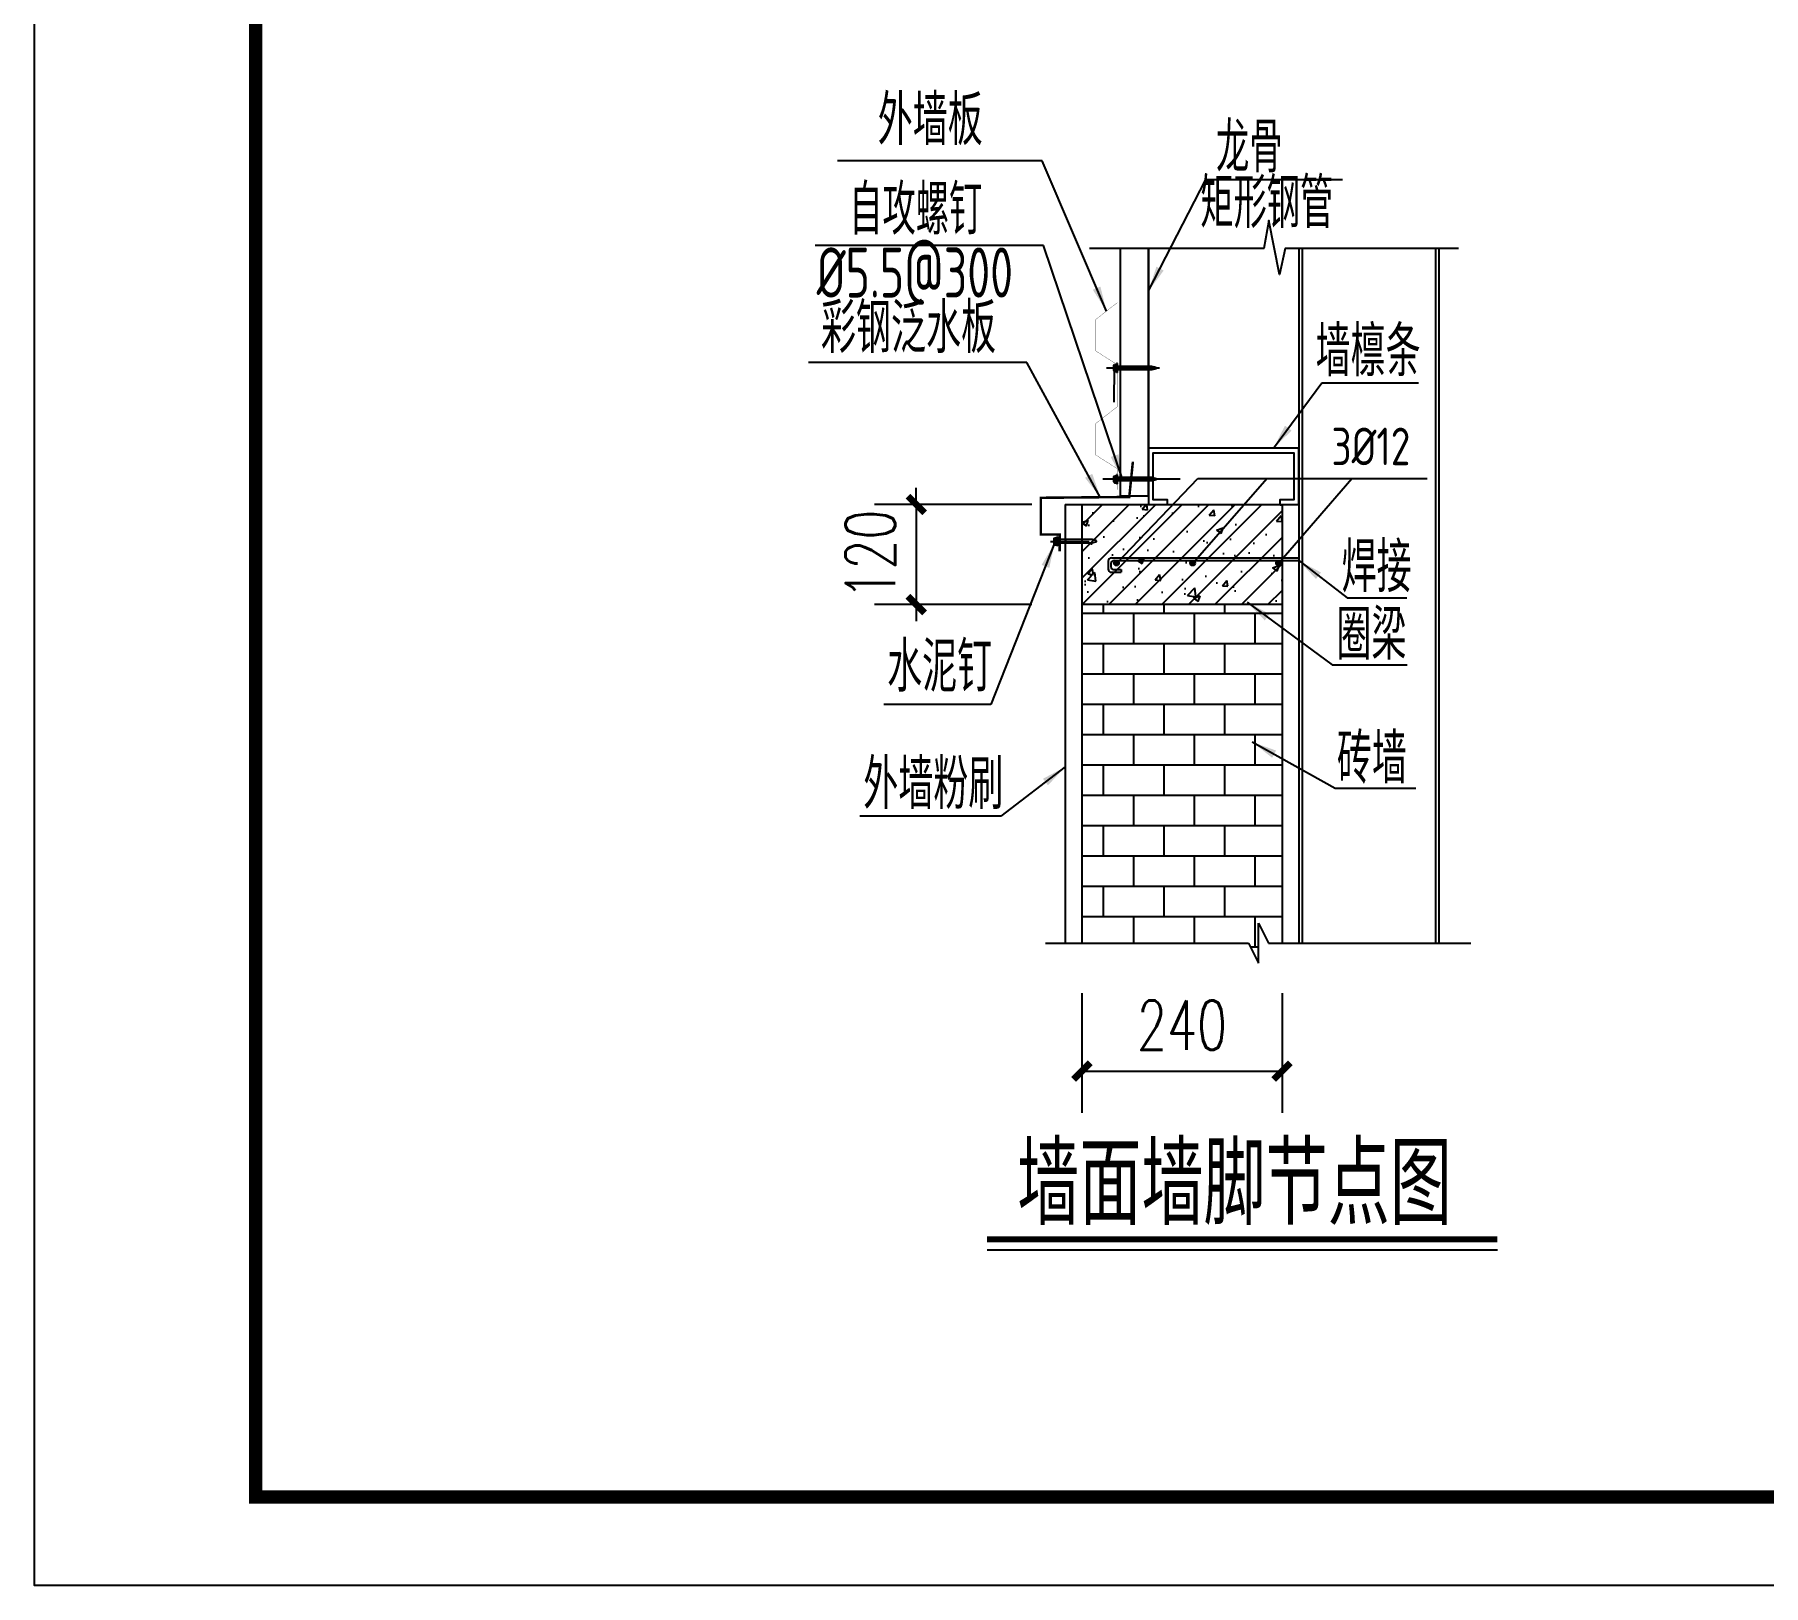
# Model space of a CAD drawing. Extents: x 177291 to 1288761, y 177638 to 322898.
# Drawn here: x 688720 to 709458, y 251928 to 270525 of the extents above; entities that cross this region are included whole.
import ezdxf

# ---------------------------------------------------------------- set-up
doc = ezdxf.new("R2010")
doc.units = 0
doc.header["$LTSCALE"] = 1000
for name, color, linetype in [('8', 3, 'Continuous'), ('ADIM', 3, 'Continuous'), ('AXIS', 3, 'Continuous'), ('BOLT', 251, 'Continuous'), ('LT', 27, 'Continuous'), ('PUB_DIM', 3, 'Continuous'), ('PUB_TEXT', 7, 'Continuous'), ('PUB_TITLE', 4, 'Continuous'), ('TEXT', 7, 'Continuous')]:
    doc.layers.add(name, color=color, linetype=linetype)
doc.styles.add('_TCH_DIM_T3', font='SIMPLEX', dxfattribs={"width": 0.7058823529411765, "bigfont": 'GBCBIG'})
doc.styles.add('C', font='tssdeng.shx', dxfattribs={"height": 3, "bigfont": 'tssdchn.shx'})
doc.styles.add('TSSD_Norm', font='tssdeng.shx', dxfattribs={"bigfont": 'hztxt.shx'})
doc.styles.add('标准字体', font='tssdeng.shx', dxfattribs={"width": 0.699999988079071, "bigfont": 'tssdchn.shx'})
doc.dimstyles.new('TCH-200-1', dxfattribs={"dimtxt": 595, "dimasz": 200, "dimexe": 500, "dimexo": 600, "dimgap": 252.5, "dimtad": 1, "dimdec": 0, "dimzin": 0, "dimdsep": 46, "dimtxsty": '_TCH_DIM_T3', "dimblk": 'ARCHTICK', "dimcen": 0.09, "dimclrd": 3, "dimclre": 3, "dimclrt": 7, "dimazin": 2, "dimtfac": 1, "dimtdec": 0, "dimtix": 1, "dimtmove": 2, "dimatfit": 3, "dimfxl": 1, "dimtolj": 1, "dimtzin": 0, "dimarcsym": 0})

# ---------------------------------------------------------------- blocks, each defined once
blk = doc.blocks.new('*X333')
at = {"color": 0}
for p, q in [((903710.7277338257, -307545.5107692006), (903713.6566963881, -307542.5818066381)), ((903710.7277338257, -307554.3496039655), (903716.7277338251, -307548.3496039656)), ((903710.7277338257, -307563.1884387302), (903716.7277338251, -307557.1884387303)), ((903710.7277338257, -307572.027273495), (903716.7277338251, -307566.0272734951)), ((903710.7277338257, -307580.86610826), (903716.7277338251, -307574.8661082601)), ((903710.7277338257, -307589.7049430246), (903716.7277338251, -307583.7049430248)), ((903710.7277338257, -307598.5437777894), (903716.7277338251, -307592.5437777897)), ((903712.1576760613, -307605.9526703186), (903716.1480958904, -307601.9622504896))]:
    blk.add_line(p, q, dxfattribs=at)
blk = doc.blocks.new('AUDIT_I_040821143925-1')
at = {"linetype": 'Continuous', "ltscale": 20, "xscale": -0.899999999919668, "yscale": 0.8999999999068677, "zscale": 0.9, "rotation": 269.9996944201824}
blk.add_blockref('*X333', (276843.1891526007, -813343.8314879496), dxfattribs=at)
blk = doc.blocks.new('GD')
at = {"linetype": 'Continuous', "ltscale": 20}
for p, q in [((-9.2568807304e-06, -1.275844677351415), (9.2568807304e-06, 1.275844677351415)), ((9.2568807304e-06, 1.275844677351415), (14.98674970702268, 3.623233244754374)), ((14.98674970865249, 3.623233245452866), (137.5182145757135, 3.622752863680943)), ((108.0818638987839, -3.623715730383992), (108.0819164765999, 3.622868268750607)), ((137.5181181821972, -9.662651134189217), (137.5182583904825, 9.661572864977643)), ((137.5182583909482, 9.661572864511982), (140.8043426803779, 9.661559982690962)), ((140.8042024730239, -9.662664017640054), (140.8043426803779, 9.661559982690962)), ((148.5488689318299, 3.372543996432796), (140.8042970513925, 3.372574358945712)), ((148.5488990612793, 7.525293340208008), (140.8043271810747, 7.525323702255262)), ((149.9991382099688, -5.450089114718139), (149.9992172881029, 5.448912982130422)), ((-9.2568807304e-06, -1.275844677351415), (14.98669712943956, -3.623350754380226)), ((14.98669712943956, -3.623350754380226), (137.5181619976647, -3.623831135453656)), ((137.5181181821972, -9.662651134189217), (140.8042024730239, -9.662664017640054)), ((148.5487898527644, -7.526458099717273), (140.8042179720942, -7.526427737204357)), ((148.5488199840765, -3.373708755942061), (140.8042481029406, -3.373678393894806))]:
    blk.add_line(p, q, dxfattribs=at)
at = {"linetype": 'Continuous', "ltscale": 20, "extrusion": (0, 0, -1)}
blk.add_ellipse((148.5488444573711, -0.0005823806859553), major_axis=(3.00251122724e-05, 3.373126376679664), ratio=0.4299670776630283, start_param=-1.6739759348e-05, end_param=3.141601738841377, dxfattribs=at)
at = {"linetype": 'Continuous', "ltscale": 20}
blk.add_ellipse((148.548883996671, 5.44891866785474), major_axis=(2.16617863557e-05, 2.076374671591043), ratio=0.6984930564747971, start_param=3.141597201794795, end_param=6.283189855384588, dxfattribs=at)
at = {"linetype": 'Continuous', "ltscale": 20, "extrusion": (0, 0, -0.9999999999999998)}
blk.add_ellipse((148.5488049185369, -5.45008342876099), major_axis=(2.166293974520001e-05, 2.076374671591038), ratio=0.6984930564747931, start_param=-4.5487848268e-06, end_param=3.141588104804967, dxfattribs=at)
at = {"layer": 'PUB_TEXT', "xscale": 1.825602383585646, "yscale": 1.341960000107064, "zscale": 1.34196}
blk.add_blockref('AUDIT_I_040821143925-1', (0, 0), dxfattribs=at)
blk = doc.blocks.new('_ArchTick')
at = {"color": 0, "linetype": 'ByBlock', "const_width": 0.4}
blk.add_lwpolyline([(-0.5, -0.5), (0.5, 0.5)], dxfattribs=at)
blk = doc.blocks.new('*D501')
at = {"layer": 'AXIS', "color": 3, "lineweight": -2, "transparency": 16777216}
for p, q in [((701284.0712207827, 259029.0310676512), (701284.0712207827, 257596.210774318)), ((703683.4712207831, 259029.0310676512), (703683.4712207831, 257596.210774318)), ((701284.0712207827, 258096.210774318), (703683.4712207831, 258096.210774318))]:
    blk.add_line(p, q, dxfattribs=at)
at = {"layer": 'Defpoints', "color": 0, "transparency": 16777216}
for p in [(701284.0712207827, 259629.0310676512), (703683.4712207831, 259629.0310676512), (703683.4712207831, 258096.210774318)]:
    blk.add_point(p, dxfattribs=at)
at = {"layer": 'AXIS', "color": 3, "lineweight": -2, "transparency": 16777216, "xscale": 200, "yscale": 200, "zscale": 200, "rotation": 180}
blk.add_blockref('_ArchTick', (701284.0712207827, 258096.210774318), dxfattribs=at)
at = {"layer": 'AXIS', "color": 3, "lineweight": -2, "transparency": 16777216, "xscale": 200, "yscale": 200, "zscale": 200}
blk.add_blockref('_ArchTick', (703683.4712207831, 258096.210774318), dxfattribs=at)
at = {"layer": 'AXIS', "color": 7, "transparency": 16777216, "insert": (702483.7712207829, 258646.210774318), "char_height": 595, "attachment_point": 5, "style": '_TCH_DIM_T3'}
blk.add_mtext('\\A1;240', dxfattribs=at)
blk = doc.blocks.new('*D404')
at = {"layer": 'AXIS', "color": 3, "lineweight": -2, "transparency": 16777216}
for p, q in [((699296.4242398475, 264889.8113124897), (699296.4242398475, 265089.8113124897)), ((700684.080585519, 264889.8113124897), (698796.4242398475, 264889.8113124897)), ((699296.4242398475, 264889.8113124897), (699296.4242398475, 263690.1113124897)), ((700684.080585519, 263690.1113124897), (698796.4242398475, 263690.1113124897)), ((699296.4242398475, 263690.1113124897), (699296.4242398475, 263490.1113124897))]:
    blk.add_line(p, q, dxfattribs=at)
at = {"layer": 'Defpoints', "color": 0, "transparency": 16777216}
for p in [(701284.080585519, 264889.8113124897), (699296.4242398475, 263690.1113124897), (701284.080585519, 263690.1113124897)]:
    blk.add_point(p, dxfattribs=at)
at = {"layer": 'AXIS', "color": 3, "lineweight": -2, "transparency": 16777216, "xscale": 200, "yscale": 200, "zscale": 200}
for p, rotation in [((699296.4242398475, 264889.8113124897), 270), ((699296.4242398475, 263690.1113124897), 90)]:
    blk.add_blockref('_ArchTick', p, dxfattribs=dict(at, rotation=rotation))
at = {"layer": 'AXIS', "color": 7, "transparency": 16777216, "insert": (698746.4242398473, 264289.9613124898), "char_height": 595, "attachment_point": 5, "rotation": 90, "style": '_TCH_DIM_T3'}
blk.add_mtext('\\A1;120', dxfattribs=at)
blk = doc.blocks.new('*U352')
at = {"layer": '8', "color": 7, "linetype": 'Continuous'}
for points in [[(394895.169873473, -455902.6583254575, -43640.62500000089), (394896.4895554001, -455916.0572809206, -43640.62500000089), (394896.4895554001, -455889.2593699944, -43640.62500000089)], [(394896.4895554001, -455889.2593699944, -43640.62500000089), (394900.3978865449, -455928.9413220395, -43640.62500000089), (394900.3978865449, -455876.3753288755, -43640.62500000089)], [(394896.4895554001, -455916.0572809206, -43640.62500000089), (394896.4895554001, -455889.2593699944, -43640.62500000089), (394900.3978865449, -455928.9413220395, -43640.62500000089)], [(394900.3978865449, -455876.3753288755, -43640.62500000089), (394906.7446719335, -455940.8153223394, -43640.62500000089), (394906.7446719335, -455864.5013285756, -43640.62500000089)], [(394900.3978865449, -455928.9413220395, -43640.62500000089), (394900.3978865449, -455876.3753288755, -43640.62500000089), (394906.7446719335, -455940.8153223394, -43640.62500000089)], [(394906.7446719335, -455864.5013285756, -43640.62500000089), (394915.2860081627, -455951.2229706478, -43640.62500000089), (394915.2860081627, -455854.0936802672, -43640.62500000089)], [(394906.7446719335, -455940.8153223394, -43640.62500000089), (394906.7446719335, -455864.5013285756, -43640.62500000089), (394915.2860081627, -455951.2229706478, -43640.62500000089)], [(394915.2860081627, -455854.0936802672, -43640.62500000089), (394925.6936564711, -455959.7643068769, -43640.62500000089), (394925.6936564711, -455845.552344038, -43640.62500000089)], [(394915.2860081627, -455951.2229706478, -43640.62500000089), (394915.2860081627, -455854.0936802672, -43640.62500000089), (394925.6936564711, -455959.7643068769, -43640.62500000089)], [(394925.6936564711, -455845.552344038, -43640.62500000089), (394937.567656771, -455966.1110922655, -43640.62500000089), (394937.567656771, -455839.2055586494, -43640.62500000089)], [(394925.6936564711, -455959.7643068769, -43640.62500000089), (394925.6936564711, -455845.552344038, -43640.62500000089), (394937.567656771, -455966.1110922655, -43640.62500000089)], [(394937.567656771, -455839.2055586494, -43640.62500000089), (394950.4516978899, -455970.0194234104, -43640.62500000089), (394950.4516978899, -455835.2972275046, -43640.62500000089)], [(394937.567656771, -455966.1110922655, -43640.62500000089), (394937.567656771, -455839.2055586494, -43640.62500000089), (394950.4516978899, -455970.0194234104, -43640.62500000089)], [(394950.4516978899, -455835.2972275046, -43640.62500000089), (394963.850653353, -455971.3391053375, -43640.62500000089), (394963.850653353, -455833.9775455775, -43640.62500000089)], [(394950.4516978899, -455970.0194234104, -43640.62500000089), (394950.4516978899, -455835.2972275046, -43640.62500000089), (394963.850653353, -455971.3391053375, -43640.62500000089)]]:
    blk.add_solid(points, dxfattribs=at)
at = {"layer": '8', "color": 7, "linetype": 'Continuous', "extrusion": (0, 0, -1)}
for points in [[(-394963.850653353, -455971.3391053375, 43640.62500000089), (-394963.850653353, -455833.9775455775, 43640.62500000089), (-394977.2496088161, -455970.0194234104, 43640.62500000089)], [(-394963.850653353, -455833.9775455775, 43640.62500000089), (-394977.2496088161, -455970.0194234104, 43640.62500000089), (-394977.2496088161, -455835.2972275046, 43640.62500000089)], [(-394977.2496088161, -455970.0194234104, 43640.62500000089), (-394977.2496088161, -455835.2972275046, 43640.62500000089), (-394990.133649935, -455966.1110922655, 43640.62500000089)], [(-394977.2496088161, -455835.2972275046, 43640.62500000089), (-394990.133649935, -455966.1110922655, 43640.62500000089), (-394990.133649935, -455839.2055586494, 43640.62500000089)], [(-394990.133649935, -455966.1110922655, 43640.62500000089), (-394990.133649935, -455839.2055586494, 43640.62500000089), (-395002.0076502349, -455959.7643068769, 43640.62500000089)], [(-394990.133649935, -455839.2055586494, 43640.62500000089), (-395002.0076502349, -455959.7643068769, 43640.62500000089), (-395002.0076502349, -455845.552344038, 43640.62500000089)], [(-395002.0076502349, -455959.7643068769, 43640.62500000089), (-395002.0076502349, -455845.552344038, 43640.62500000089), (-395012.4152985433, -455951.2229706478, 43640.62500000089)], [(-395002.0076502349, -455845.552344038, 43640.62500000089), (-395012.4152985433, -455951.2229706478, 43640.62500000089), (-395012.4152985433, -455854.0936802672, 43640.62500000089)], [(-395012.4152985433, -455951.2229706478, 43640.62500000089), (-395012.4152985433, -455854.0936802672, 43640.62500000089), (-395020.9566347724, -455940.8153223394, 43640.62500000089)], [(-395012.4152985433, -455854.0936802672, 43640.62500000089), (-395020.9566347724, -455940.8153223394, 43640.62500000089), (-395020.9566347724, -455864.5013285756, 43640.62500000089)], [(-395020.9566347724, -455940.8153223394, 43640.62500000089), (-395020.9566347724, -455864.5013285756, 43640.62500000089), (-395027.303420161, -455928.9413220395, 43640.62500000089)], [(-395020.9566347724, -455864.5013285756, 43640.62500000089), (-395027.303420161, -455928.9413220395, 43640.62500000089), (-395027.303420161, -455876.3753288755, 43640.62500000089)], [(-395027.303420161, -455928.9413220395, 43640.62500000089), (-395027.303420161, -455876.3753288755, 43640.62500000089), (-395031.2117513058, -455916.0572809206, 43640.62500000089)], [(-395027.303420161, -455876.3753288755, 43640.62500000089), (-395031.2117513058, -455916.0572809206, 43640.62500000089), (-395031.2117513058, -455889.2593699944, 43640.62500000089)], [(-395031.2117513058, -455916.0572809206, 43640.62500000089), (-395031.2117513058, -455889.2593699944, 43640.62500000089), (-395032.5314332329, -455902.6583254575, 43640.62500000089)]]:
    blk.add_solid(points, dxfattribs=at)
blk = doc.blocks.new('*U353')
at = {"layer": '8', "color": 7, "linetype": 'Continuous'}
for points in [[(392945.4985876026, -455902.6483785608, -43640.62500000089), (392946.8182695297, -455916.0473340236, -43640.62500000089), (392946.8182695297, -455889.249423098, -43640.62500000089)], [(392946.8182695297, -455889.249423098, -43640.62500000089), (392950.7266006744, -455928.9313751422, -43640.62500000089), (392950.7266006744, -455876.3653819794, -43640.62500000089)], [(392946.8182695297, -455916.0473340236, -43640.62500000089), (392946.8182695297, -455889.249423098, -43640.62500000089), (392950.7266006744, -455928.9313751422, -43640.62500000089)], [(392950.7266006744, -455876.3653819794, -43640.62500000089), (392957.0733860629, -455940.8053754419, -43640.62500000089), (392957.0733860629, -455864.4913816797, -43640.62500000089)], [(392950.7266006744, -455928.9313751422, -43640.62500000089), (392950.7266006744, -455876.3653819794, -43640.62500000089), (392957.0733860629, -455940.8053754419, -43640.62500000089)], [(392957.0733860629, -455864.4913816797, -43640.62500000089), (392965.6147222919, -455951.21302375, -43640.62500000089), (392965.6147222919, -455854.0837333716, -43640.62500000089)], [(392957.0733860629, -455940.8053754419, -43640.62500000089), (392957.0733860629, -455864.4913816797, -43640.62500000089), (392965.6147222919, -455951.21302375, -43640.62500000089)], [(392965.6147222919, -455854.0837333716, -43640.62500000089), (392976.0223706, -455959.7543599789, -43640.62500000089), (392976.0223706, -455845.5423971426, -43640.62500000089)], [(392965.6147222919, -455951.21302375, -43640.62500000089), (392965.6147222919, -455854.0837333716, -43640.62500000089), (392976.0223706, -455959.7543599789, -43640.62500000089)], [(392976.0223706, -455845.5423971426, -43640.62500000089), (392987.8963708997, -455966.1011453674, -43640.62500000089), (392987.8963708997, -455839.1956117541, -43640.62500000089)], [(392976.0223706, -455959.7543599789, -43640.62500000089), (392976.0223706, -455845.5423971426, -43640.62500000089), (392987.8963708997, -455966.1011453674, -43640.62500000089)], [(392987.8963708997, -455839.1956117541, -43640.62500000089), (393000.7804120183, -455970.0094765122, -43640.62500000089), (393000.7804120183, -455835.2872806094, -43640.62500000089)], [(392987.8963708997, -455966.1011453674, -43640.62500000089), (392987.8963708997, -455839.1956117541, -43640.62500000089), (393000.7804120183, -455970.0094765122, -43640.62500000089)], [(393000.7804120183, -455835.2872806094, -43640.62500000089), (393014.1793674811, -455971.3291584392, -43640.62500000089), (393014.1793674811, -455833.9675986823, -43640.62500000089)], [(393000.7804120183, -455970.0094765122, -43640.62500000089), (393000.7804120183, -455835.2872806094, -43640.62500000089), (393014.1793674811, -455971.3291584392, -43640.62500000089)]]:
    blk.add_solid(points, dxfattribs=at)
at = {"layer": '8', "color": 7, "linetype": 'Continuous', "extrusion": (0, 0, -1)}
for points in [[(-393014.1793674811, -455971.3291584392, 43640.62500000089), (-393014.1793674811, -455833.9675986823, 43640.62500000089), (-393027.5783229439, -455970.0094765122, 43640.62500000089)], [(-393014.1793674811, -455833.9675986823, 43640.62500000089), (-393027.5783229439, -455970.0094765122, 43640.62500000089), (-393027.5783229439, -455835.2872806094, 43640.62500000089)], [(-393027.5783229439, -455970.0094765122, 43640.62500000089), (-393027.5783229439, -455835.2872806094, 43640.62500000089), (-393040.4623640625, -455966.1011453674, 43640.62500000089)], [(-393027.5783229439, -455835.2872806094, 43640.62500000089), (-393040.4623640625, -455966.1011453674, 43640.62500000089), (-393040.4623640625, -455839.1956117541, 43640.62500000089)], [(-393040.4623640625, -455966.1011453674, 43640.62500000089), (-393040.4623640625, -455839.1956117541, 43640.62500000089), (-393052.3363643622, -455959.7543599789, 43640.62500000089)], [(-393040.4623640625, -455839.1956117541, 43640.62500000089), (-393052.3363643622, -455959.7543599789, 43640.62500000089), (-393052.3363643622, -455845.5423971426, 43640.62500000089)], [(-393052.3363643622, -455959.7543599789, 43640.62500000089), (-393052.3363643622, -455845.5423971426, 43640.62500000089), (-393062.7440126703, -455951.21302375, 43640.62500000089)], [(-393052.3363643622, -455845.5423971426, 43640.62500000089), (-393062.7440126703, -455951.21302375, 43640.62500000089), (-393062.7440126703, -455854.0837333716, 43640.62500000089)], [(-393062.7440126703, -455951.21302375, 43640.62500000089), (-393062.7440126703, -455854.0837333716, 43640.62500000089), (-393071.2853488993, -455940.8053754419, 43640.62500000089)], [(-393062.7440126703, -455854.0837333716, 43640.62500000089), (-393071.2853488993, -455940.8053754419, 43640.62500000089), (-393071.2853488993, -455864.4913816797, 43640.62500000089)], [(-393071.2853488993, -455940.8053754419, 43640.62500000089), (-393071.2853488993, -455864.4913816797, 43640.62500000089), (-393077.6321342877, -455928.9313751422, 43640.62500000089)], [(-393071.2853488993, -455864.4913816797, 43640.62500000089), (-393077.6321342877, -455928.9313751422, 43640.62500000089), (-393077.6321342877, -455876.3653819794, 43640.62500000089)], [(-393077.6321342877, -455928.9313751422, 43640.62500000089), (-393077.6321342877, -455876.3653819794, 43640.62500000089), (-393081.5404654325, -455916.0473340236, 43640.62500000089)], [(-393077.6321342877, -455876.3653819794, 43640.62500000089), (-393081.5404654325, -455916.0473340236, 43640.62500000089), (-393081.5404654325, -455889.249423098, 43640.62500000089)], [(-393081.5404654325, -455916.0473340236, 43640.62500000089), (-393081.5404654325, -455889.249423098, 43640.62500000089), (-393082.8601473595, -455902.6483785608, 43640.62500000089)]]:
    blk.add_solid(points, dxfattribs=at)
blk = doc.blocks.new('*U354')
at = {"layer": '8', "color": 7, "linetype": 'Continuous'}
for points in [[(397346.735787996, -455902.6583254575, -43640.62500000089), (397348.055469923, -455916.0572809202, -43640.62500000089), (397348.055469923, -455889.2593699947, -43640.62500000089)], [(397348.055469923, -455889.2593699947, -43640.62500000089), (397351.9638010678, -455928.9413220387, -43640.62500000089), (397351.9638010678, -455876.3753288763, -43640.62500000089)], [(397348.055469923, -455916.0572809202, -43640.62500000089), (397348.055469923, -455889.2593699947, -43640.62500000089), (397351.9638010678, -455928.9413220387, -43640.62500000089)], [(397351.9638010678, -455876.3753288763, -43640.62500000089), (397358.3105864562, -455940.8153223383, -43640.62500000089), (397358.3105864562, -455864.5013285766, -43640.62500000089)], [(397351.9638010678, -455928.9413220387, -43640.62500000089), (397351.9638010678, -455876.3753288763, -43640.62500000089), (397358.3105864562, -455940.8153223383, -43640.62500000089)], [(397358.3105864562, -455864.5013285766, -43640.62500000089), (397366.851922685, -455951.2229706465, -43640.62500000089), (397366.851922685, -455854.0936802685, -43640.62500000089)], [(397358.3105864562, -455940.8153223383, -43640.62500000089), (397358.3105864562, -455864.5013285766, -43640.62500000089), (397366.851922685, -455951.2229706465, -43640.62500000089)], [(397366.851922685, -455854.0936802685, -43640.62500000089), (397377.2595709932, -455959.7643068753, -43640.62500000089), (397377.2595709932, -455845.5523440397, -43640.62500000089)], [(397366.851922685, -455951.2229706465, -43640.62500000089), (397366.851922685, -455854.0936802685, -43640.62500000089), (397377.2595709932, -455959.7643068753, -43640.62500000089)], [(397377.2595709932, -455845.5523440397, -43640.62500000089), (397389.1335712928, -455966.1110922637, -43640.62500000089), (397389.1335712928, -455839.2055586512, -43640.62500000089)], [(397377.2595709932, -455959.7643068753, -43640.62500000089), (397377.2595709932, -455845.5523440397, -43640.62500000089), (397389.1335712928, -455966.1110922637, -43640.62500000089)], [(397389.1335712928, -455839.2055586512, -43640.62500000089), (397402.0176124113, -455970.0194234085, -43640.62500000089), (397402.0176124113, -455835.2972275065, -43640.62500000089)], [(397389.1335712928, -455966.1110922637, -43640.62500000089), (397389.1335712928, -455839.2055586512, -43640.62500000089), (397402.0176124113, -455970.0194234085, -43640.62500000089)], [(397402.0176124113, -455835.2972275065, -43640.62500000089), (397415.416567874, -455971.3391053355, -43640.62500000089), (397415.416567874, -455833.9775455794, -43640.62500000089)], [(397402.0176124113, -455970.0194234085, -43640.62500000089), (397402.0176124113, -455835.2972275065, -43640.62500000089), (397415.416567874, -455971.3391053355, -43640.62500000089)]]:
    blk.add_solid(points, dxfattribs=at)
at = {"layer": '8', "color": 7, "linetype": 'Continuous', "extrusion": (0, 0, -1)}
for points in [[(-397415.416567874, -455971.3391053355, 43640.62500000089), (-397415.416567874, -455833.9775455794, 43640.62500000089), (-397428.8155233368, -455970.0194234085, 43640.62500000089)], [(-397415.416567874, -455833.9775455794, 43640.62500000089), (-397428.8155233368, -455970.0194234085, 43640.62500000089), (-397428.8155233368, -455835.2972275065, 43640.62500000089)], [(-397428.8155233368, -455970.0194234085, 43640.62500000089), (-397428.8155233368, -455835.2972275065, 43640.62500000089), (-397441.6995644553, -455966.1110922637, 43640.62500000089)], [(-397428.8155233368, -455835.2972275065, 43640.62500000089), (-397441.6995644553, -455966.1110922637, 43640.62500000089), (-397441.6995644553, -455839.2055586512, 43640.62500000089)], [(-397441.6995644553, -455966.1110922637, 43640.62500000089), (-397441.6995644553, -455839.2055586512, 43640.62500000089), (-397453.5735647549, -455959.7643068753, 43640.62500000089)], [(-397441.6995644553, -455839.2055586512, 43640.62500000089), (-397453.5735647549, -455959.7643068753, 43640.62500000089), (-397453.5735647549, -455845.5523440397, 43640.62500000089)], [(-397453.5735647549, -455959.7643068753, 43640.62500000089), (-397453.5735647549, -455845.5523440397, 43640.62500000089), (-397463.981213063, -455951.2229706465, 43640.62500000089)], [(-397453.5735647549, -455845.5523440397, 43640.62500000089), (-397463.981213063, -455951.2229706465, 43640.62500000089), (-397463.981213063, -455854.0936802685, 43640.62500000089)], [(-397463.981213063, -455951.2229706465, 43640.62500000089), (-397463.981213063, -455854.0936802685, 43640.62500000089), (-397472.5225492918, -455940.8153223383, 43640.62500000089)], [(-397463.981213063, -455854.0936802685, 43640.62500000089), (-397472.5225492918, -455940.8153223383, 43640.62500000089), (-397472.5225492918, -455864.5013285766, 43640.62500000089)], [(-397472.5225492918, -455940.8153223383, 43640.62500000089), (-397472.5225492918, -455864.5013285766, 43640.62500000089), (-397478.8693346803, -455928.9413220387, 43640.62500000089)], [(-397472.5225492918, -455864.5013285766, 43640.62500000089), (-397478.8693346803, -455928.9413220387, 43640.62500000089), (-397478.8693346803, -455876.3753288763, 43640.62500000089)], [(-397478.8693346803, -455928.9413220387, 43640.62500000089), (-397478.8693346803, -455876.3753288763, 43640.62500000089), (-397482.777665825, -455916.0572809202, 43640.62500000089)], [(-397478.8693346803, -455876.3753288763, 43640.62500000089), (-397482.777665825, -455916.0572809202, 43640.62500000089), (-397482.777665825, -455889.2593699947, 43640.62500000089)], [(-397482.777665825, -455916.0572809202, 43640.62500000089), (-397482.777665825, -455889.2593699947, 43640.62500000089), (-397484.0973477521, -455902.6583254575, 43640.62500000089)]]:
    blk.add_solid(points, dxfattribs=at)

msp = doc.modelspace()

# ---------------------------------------------------------------- hatches: boundary and pattern name
at = {"ltscale": 30}
h = msp.add_hatch(dxfattribs=at)
h.set_pattern_fill('AN31C', color=8, scale=1125, style=0)
h.set_pattern_definition([(44.99999999999999, (146106.922708711, 222718.0982878836), (-159.0990257669733, 159.0990257669733), []), (49.99999999999999, (146106.922708711, 222718.0982878836), (806.9177054258479, -70.59615185541955), [84.37500000000004, -928.1250000000003]), (355, (146106.922708711, 222718.0982878836), (-156.095250314625, 846.2161504125137), [67.50000000000006, -742.5000000000006]), (100.4513999999998, (146174.1658487109, 222712.2152803835), (650.8230544282746, 775.6194848185733), [71.70771374999983, -788.7848759999969]), (46.18420000000002, (146106.922708711, 222943.0982878836), (1200.64617970385, -186.2088911201453), [126.5624999999989, -1392.187499999982]), (96.63559999999998, (146206.9765468357, 222927.5808175087), (1051.495543742292, 1095.882604762998), [107.5615739999981, -1183.177124999974]), (351.1842, (146106.922708711, 222943.0982878836), (1051.494688275331, 1095.883426040991), [101.2500000000001, -1113.750000000001]), (21, (146219.422708711, 222886.8482878836), (671.5204336332697, -452.9462519985063), [84.37500000000004, -928.1250000000003]), (326.0000000000001, (146219.422708711, 222886.8482878836), (273.7297484117796, 815.7938006777099), [67.5, -742.5000000000001]), (71.4514, (146275.3827208359, 222849.1027311335), (945.2504571541767, 362.8468087986964), [71.70771375000004, -788.7848760000004]), (37.49999999999998, (146106.922708711, 222718.0982878836), (13.67983723195197, 374.5055855602255), [0, -733.5000000000005, 0, -753.7500000000006, 0, -745.3125000000005]), (7.499999999999999, (146106.922708711, 222718.0982878836), (295.9532296224173, 443.7131758676555), [0, -429.7500000000001, 0, -716.6250000000001, 0, -284.0625000000001]), (327.5, (145856.047708711, 222718.0982878836), (600.5502406939604, -25.37423070117723), [0, -281.2500000000001, 0, -877.5000000000003, 0, -1164.375]), (317.5, (145743.547708711, 222718.0982878836), (656.0844405101845, 112.6181051238574), [0, -365.6250000000002, 0, -582.7500000000002, 0, -826.8750000000003])])
h.paths.add_polyline_path([(703683.4805855198, 264889.8122093393), (703633.4930855195, 264889.8122093393), (703433.5430855193, 264889.8122093381), (702033.8930855194, 264889.8122093393), (701983.9055855196, 264889.8122093393), (701284.0805855194, 264889.8122093393), (701284.0805855194, 263690.1122093392), (703683.4805855198, 263690.1122093392)])
at = {"layer": 'BOLT'}
h = msp.add_hatch(dxfattribs=at)
h.set_pattern_fill('AR-B816', color=256, scale=300, style=0)
h.set_pattern_definition([(0, (192401.5774458383, 352750.7081787009), (0, 363.9312), []), (90, (192401.5774458383, 352750.7081787009), (-363.9312, 363.9312), [363.9312, -363.9312])])
h.paths.add_polyline_path([(703399.8063199376, 259868.9710676512), (703519.7763199379, 259629.0310676513), (703683.4805855193, 259629.0310676513), (703683.4805855193, 263690.1122093392), (701284.0805855194, 263690.1122093392), (701284.080585519, 259629.0310676513), (703279.8363199375, 259629.0310676513), (703399.8063199377, 259389.0910676512)])

# ---------------------------------------------------------------- linework, layer by layer
at = {"color": 0, "ltscale": 30}
for p, q in [((703883.4305855195, 267961.4998015328), (703883.4305855195, 259629.0310676513)), ((703927.0802111091, 267961.4998015328), (703927.0802111091, 259629.0310676513)), ((705523.4977263567, 267961.4998015328), (705523.4977263567, 259629.0310676513)), ((705566.3721560814, 267961.4998015328), (705566.3721560814, 259629.0310676513)), ((701084.1305855197, 264889.8122093393), (701084.1305855197, 259629.0310676513)), ((701284.0805855194, 264889.8122093393), (701284.0805855194, 259629.0310676513)), ((703683.4805855193, 264889.8122093393), (703683.4805855193, 259629.0310676513)), ((700906.0406780458, 264445.8639289019), (701371.8198329104, 264445.8639289019)), ((703683.4805855193, 263690.1122093392), (701284.0805855194, 263690.1122093392)), ((703399.8063199377, 259868.9710676513), (703519.7763199379, 259629.0310676513)), ((703399.8063199377, 259389.0910676512), (703399.8063199377, 259868.9710676513)), ((700845.8447991629, 259629.0310676513), (703279.8363199375, 259629.0310676513)), ((703279.8363199375, 259629.0310676513), (703399.8063199377, 259389.0910676512)), ((703519.7763199379, 259629.0310676513), (705946.9990268803, 259629.0310676513))]:
    msp.add_line(p, q, dxfattribs=at)
at = {"color": 7}
msp.add_line((701668.5095761406, 266537.9609295856), (701667.0320543266, 266118.5544859866), dxfattribs=at)
at = {"linetype": 'ByBlock'}
msp.add_line((701084.1305855197, 264889.8122093393), (703883.4305855196, 264889.8122093393), dxfattribs=at)
msp.add_lwpolyline([(705800.4399754136, 267961.4998015328), (703720.4057488615, 267961.4998015328), (703654.5834449859, 267648.7611370014), (703524.487697916, 268295.7114244645), (703467.0141756997, 267961.4998015328), (701375.7731178469, 267961.4998015328)])
at = {"const_width": 3}
msp.add_lwpolyline([(701708.3237402772, 267961.4998015328), (701708.3237402772, 267311.313234853), (701446.9626259401, 267107.0918571778), (701446.9626259401, 266733.0741023167), (701710.1324057484, 266565.158537836), (701710.1324057484, 266065.0980487482), (701446.9626259401, 265859.4634227582), (701446.9626259401, 265485.4456678971), (701710.1324057484, 265317.5301034164), (701710.1324057484, 265067.4998588724)], dxfattribs=at)
at = {"color": 1, "const_width": 30}
msp.add_lwpolyline([(701894.6494086059, 265404.4123651897), (701851.4256640528, 264980.6207625797), (700790.3327311362, 264970.585679492), (700790.3327311362, 264530.5863469751), (701016.7293972234, 264530.5863469751), (701016.7293972234, 264329.4273982108)], dxfattribs=at)
at = {"layer": '8', "color": 7, "linetype": 'Continuous'}
for p, q in [((701599.66316463, 264212.4347133045), (701599.66316463, 264115.6082510275)), ((701637.4631631168, 264250.2347117924), (703883.4305855195, 264250.2305340955)), ((701668.9631618565, 264218.7347130525), (703883.4305855195, 264218.7305353556)), ((701631.1631633692, 264180.9347145645), (701631.1631633692, 264147.1082497675)), ((701637.4631631168, 264077.8082525395), (701755.8284032373, 264077.8082525395)), ((701668.9631618565, 264109.3082512794), (701755.8284032373, 264109.3082512794)), ((701755.8284032373, 264109.3082512794), (701755.8284032373, 264077.8082525395))]:
    msp.add_line(p, q, dxfattribs=at)
for centre, radius in [((701698.578355937, 264185.9682954008), 28.84592754936777), ((702611.6856872156, 264185.9641177042), 28.84592754936777), ((703641.3433713141, 264185.9641177042), 28.84592754922109)]:
    msp.add_circle(centre, radius, dxfattribs=at)
for centre, start, end in [((701637.4631631168, 264212.4347133045), 90, 180), ((701668.9631618565, 264180.9347145645), 90, 180), ((701637.4631631168, 264115.6082510275), 180, 270), ((701668.9631618565, 264147.1082497675), 180, 270)]:
    msp.add_arc(centre, 37.79999848798849, start, end, dxfattribs=at)
at = {"layer": 'ADIM'}
for p, q in [((702215.031904523, 266525.9200234924), (701578.2083952336, 266525.9200234924)), ((702242.5838337505, 265192.5165638847), (701535.4557203037, 265192.5165638847))]:
    msp.add_line(p, q, dxfattribs=at)
at = {"layer": 'AXIS'}
for p, q in [((702673.3704268934, 265202.5891233461, -32730.46875000069), (705423.6870949944, 265202.5891233461, -32730.46875000069)), ((703648.9839926288, 264193.8168374551), (704521.2589601746, 265202.5891233461, -32730.46875000069))]:
    msp.add_line(p, q, dxfattribs=at)
at = {"layer": 'BOLT'}
msp.add_line((702461.5558404055, 265192.5165638847), (701754.4277269588, 265192.5165638847), dxfattribs=at)
at = {"layer": 'LT'}
msp.add_line((702083.8805855188, 264989.8374920588), (702083.8805855192, 267961.4998015328), dxfattribs=at)
msp.add_lwpolyline([(702083.8805855188, 267961.4998015328), (702083.8805855188, 264989.8374920588), (701746.4143355187, 264989.8374920588), (701746.4143355187, 267961.4998015328)], dxfattribs=at)
msp.add_lwpolyline([(703883.4305855195, 264889.8122093393), (703883.4305855195, 265564.7447093392), (702083.6105855141, 265564.7447093392), (702083.6105855141, 264889.8122093393), (702308.5880855141, 264889.8122093393), (702308.5880855141, 264946.0565843391), (702139.8549605143, 264946.0565843391), (702139.8549605143, 265508.5003343392), (703827.1862105198, 265508.5003343392), (703827.1862105142, 264946.0565843391), (703658.45308552, 264946.0565843391), (703658.45308552, 264889.8122093393)], close=True, dxfattribs=at)
at = {"layer": 'PUB_DIM'}
for p, q in [((701701.392136585, 264186.2454286056), (702673.3704268934, 265202.5891233461, -32730.46875000069)), ((702614.4994678623, 264186.241250909), (703501.8924592166, 265202.5891233461, -32730.46875000069))]:
    msp.add_line(p, q, dxfattribs=at)
at = {"layer": 'PUB_TEXT', "color": 3}
msp.add_line((700145.6273485294, 255951.3304977589, 15046.44860903624), (706267.5031499171, 255951.3304977589, 15046.44860903624), dxfattribs=at)
at = {"layer": 'PUB_TEXT', "color": 3, "const_width": 70.875, "elevation": 15046.44860903624}
msp.add_lwpolyline([(700145.6273485296, 256078.068828902), (706267.5031499173, 256078.068828902)], dxfattribs=at)
at = {"layer": 'PUB_TITLE'}
msp.add_lwpolyline([(688720.4179525012, 314928.3444236923), (777917.7929605013, 314928.3444236923), (777917.7929605013, 251928.0581516923), (688720.4179525012, 251928.0581516923)], close=True, dxfattribs=at)
at = {"layer": 'PUB_TITLE', "const_width": 159.091632}
msp.add_lwpolyline([(691371.9451525012, 252988.6690316923), (691371.9451525012, 313867.7335436923), (776857.1820805012, 313867.7335436923), (776857.1820805012, 252988.6690316923)], close=True, dxfattribs=at)

# ---------------------------------------------------------------- block references
at = {"color": 0, "ltscale": 30, "xscale": -3.374662497866666, "yscale": 5.624437499995111, "zscale": 5.624437499999999}
msp.add_blockref('GD', (701456.3772860576, 264448.7542512754), dxfattribs=at)
at = {"layer": '8', "color": 7, "linetype": 'Continuous', "xscale": 0.42, "yscale": 0.42, "zscale": 0.42}
for name, p in [('*U353', (536631.5233842627, 455665.0806143964, 18329.06250000039)), ('*U352', (536726.8684128068, 455665.0806143964, 18329.06250000039)), ('*U354', (536726.8684128068, 455665.0806143964, 18329.06250000039))]:
    msp.add_blockref(name, p, dxfattribs=at)
at = {"layer": 'PUB_TEXT', "xscale": -3.374662497866666, "yscale": 5.624437499995111, "zscale": 5.624437499999999}
for p in [(702174.2098785329, 266525.9214730809), (702174.2098785329, 265192.5180134733)]:
    msp.add_blockref('GD', p, dxfattribs=at)

# ---------------------------------------------------------------- texts
at = {"layer": 'PUB_TEXT', "style": 'C', "width": 0.8}
msp.add_text('3%%c12', height=450, dxfattribs=at).set_placement((704276.9561256367, 265361.7171392603, -32730.46875000069))
at = {"layer": 'TEXT'}
for s, height, style, width, p in [('外墙板', 600, 'TSSD_Norm', 0.7, (698833.8963939474, 269200.0045904494)), ('龙骨', 600, '标准字体', 0.699999988079071, (702891.8024357918, 268873.0689993331)), ('自攻螺钉', 600, '标准字体', 0.699999988079071, (698492.5481015606, 268125.9790723273, 86.05386078796936)), ('矩形钢管', 600, '标准字体', 0.699999988079071, (702703.354965193, 268205.8367686198)), ('%%C5.5@300', 600, '标准字体', 0.699999988079071, (698102.1802713549, 267372.1365232425, 86.05386078796936)), ('彩钢泛水板', 600, 'TSSD_Norm', 0.7, (698153.3922196723, 266706.5807904257)), ('墙檩条', 600, 'TSSD_Norm', 0.7, (704086.3245998804, 266426.7356823031)), ('焊接', 600, 'TSSD_Norm', 0.7, (704398.2488551004, 263839.0921648733)), ('圈梁', 600, 'TSSD_Norm', 0.7, (704336.2266218098, 263029.4195704588)), ('水泥钉', 600, 'TSSD_Norm', 0.7, (698946.6202049433, 262644.5349609692)), ('砖墙', 600, 'TSSD_Norm', 0.7, (704341.9287250772, 261544.1086144695)), ('外墙粉刷', 600, 'TSSD_Norm', 0.7, (698661.0292984095, 261237.1073724465)), ('墙面墙脚节点图', 979.9999999999999, 'C', 0.8, (700508.3331751978, 256250.592842387))]:
    msp.add_text(s, height=height, dxfattribs=dict(at, style=style, width=width)).set_placement(p)

# ---------------------------------------------------------------- dimensions: what is measured, and where the dimension line sits
at = {"layer": 'AXIS'}
for p1, p2, distance, text, picture, middle in [((701284.080585519, 264889.8113124897), (701284.080585519, 263690.1113124897), -1987.6563456715082, '120', '*D404', (698746.4242398473, 264289.9613124898)), ((701284.0712207827, 259629.0310676512), (703683.4712207831, 259629.0310676512), -1532.8202933332068, '240', '*D501', (702483.7712207829, 258646.210774318))]:
    dim = msp.add_aligned_dim(p1=p1, p2=p2, distance=distance, text=text, dimstyle='TCH-200-1', dxfattribs=at)
    dim.commit()
    dim.dimension.update_dxf_attribs({"geometry": picture, "text_midpoint": middle})

# ---------------------------------------------------------------- leaders
for points in [[(701577.6431831087, 267209.2025460154), (700806.142671154, 269010.453091693), (698352.7870681485, 269010.453091693)], [(702083.8805855191, 267452.1531954204), (702768.687857996, 268788.1596548335), (704407.0892624215, 268788.1596548335)], [(701771.5241378056, 265192.5165638847), (700822.9630160567, 267997.0852376888), (698085.5499189164, 267997.0852376888)], [(701507.5764686785, 264970.5844201571), (700624.4583305654, 266592.0872561288), (698004.8403713497, 266592.0872561288)], [(703580.1793069822, 265564.7447093392), (704160.1684445798, 266349.3069308939), (705320.306193848, 266349.3069308939)], [(700956.0526436962, 264426.8917471832), (700191.4286273123, 262490.7828515235), (698905.7738380312, 262490.7828515235)], [(703883.4305855195, 264218.7305353556), (704463.2585002027, 263772.4771266253), (705181.9682102174, 263772.4771266253)], [(703263.7579674103, 263717.118869883), (704286.3932549487, 262966.9039095702), (705185.5859697791, 262966.9039095702)], [(703326.9146220699, 262042.1923624423), (704319.3743509593, 261488.9212264647), (705287.7892077406, 261488.9212264647)], [(701084.1305855197, 261744.4831613135), (700311.0642382143, 261151.4549764655), (698620.3596876615, 261151.4549764655)]]:
    msp.add_leader(points, dimstyle='TCH-200-1', override={"dimasz": 300}, dxfattribs=at)

doc.saveas('drawing.dxf')
